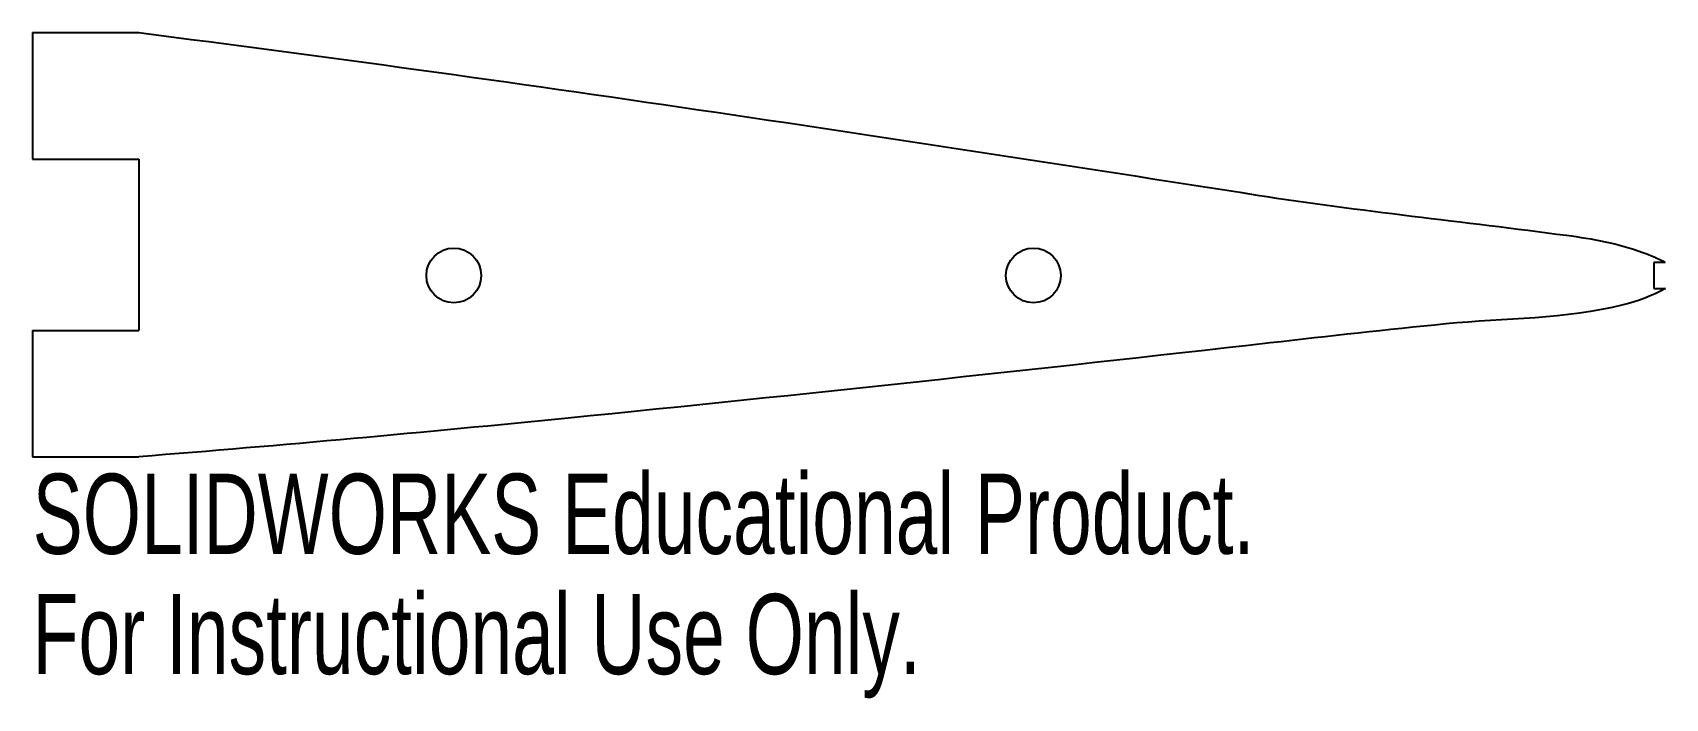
# Model space of a CAD drawing. Header units: inches. Extents: x 8.15 to 12.03, y -1 to 0.58.
import ezdxf

# ---------------------------------------------------------------- set-up
doc = ezdxf.new("R2010")
doc.units = ezdxf.units.IN
doc.header["$MEASUREMENT"] = 0
doc.styles.add('SLDTEXTSTYLE0', font='TXT', dxfattribs={"width": 0.7})

msp = doc.modelspace()

# ---------------------------------------------------------------- linework, layer by layer
at = {"color": 7, "linetype": 'Continuous', "lineweight": 25}
for p, q in [((8.149, 0.5764), (8.4009, 0.5764)), ((8.149, 0.5764), (8.149, 0.2764)), ((8.149, 0.2764), (8.4009, 0.2764)), ((8.4009, 0.2764), (8.4009, -0.1303)), ((12.0251, 0.0312), (11.9982, 0.0312)), ((11.9982, 0.0312), (11.9982, -0.0312)), ((11.9982, -0.0312), (12.0257, -0.0312)), ((8.149, -0.1303), (8.4009, -0.1303)), ((8.149, -0.1303), (8.149, -0.4303)), ((8.149, -0.4303), (8.4009, -0.4303))]:
    msp.add_line(p, q, dxfattribs=at)
for centre in [(9.149, 0), (10.5251, 0)]:
    msp.add_circle(centre, 0.065, dxfattribs=at)
for points, knots in [([(8.4009, 0.5764), (9.2884, 0.4643), (10.173, 0.3293), (11.0568, 0.1909), (11.3006, 0.1528), (11.5464, 0.1282), (11.7911, 0.0954), (11.8524, 0.0872), (11.9143, 0.0764), (11.9724, 0.0549), (11.9904, 0.0482), (12.0081, 0.0404), (12.0251, 0.0312)], [0.00705919, 0.00705919, 0.00705919, 0.00705919, 0.07522492, 0.07522492, 0.07522492, 0.09403833, 0.09403833, 0.09403833, 0.09877515, 0.09877515, 0.09877515, 0.1002398, 0.1002398, 0.1002398, 0.1002398]), ([(12.0257, -0.0312), (11.9943, -0.0485), (11.9601, -0.0609), (11.9254, -0.0697), (11.7886, -0.1043), (11.6449, -0.1015), (11.5045, -0.115), (11.3654, -0.1283), (11.2265, -0.1444), (11.0877, -0.1601), (10.5324, -0.223), (9.9767, -0.2831), (9.4205, -0.3385), (9.081, -0.3724), (8.7411, -0.4035), (8.4009, -0.4303)], [0.10275282, 0.10275282, 0.10275282, 0.10275282, 0.10550134, 0.10550134, 0.10550134, 0.1163588, 0.1163588, 0.1163588, 0.12711015, 0.12711015, 0.12711015, 0.17011346, 0.17011346, 0.17011346, 0.1963724, 0.1963724, 0.1963724, 0.1963724])]:
    msp.add_open_spline(points, degree=3, knots=knots, dxfattribs=at)

# ---------------------------------------------------------------- texts
at = {"color": 7, "linetype": 'Continuous', "char_height": 0.1903, "attachment_point": 1, "style": 'SLDTEXTSTYLE0'}
for s, insert in [('SOLIDWORKS Educational Product.', (8.149, -0.4705)), ('For Instructional Use Only.', (8.149, -0.7559))]:
    msp.add_mtext(s, dxfattribs=dict(at, insert=insert))

doc.saveas('drawing.dxf')
